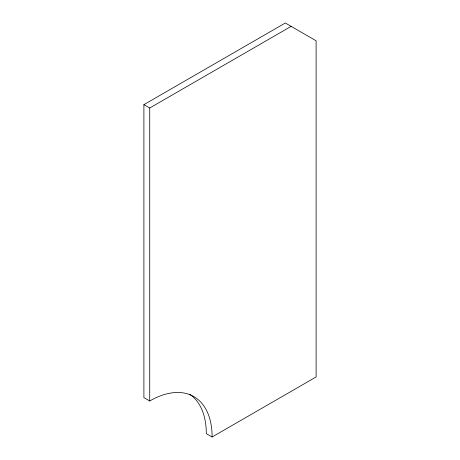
<?xml version="1.0" encoding="UTF-8"?>
<svg xmlns="http://www.w3.org/2000/svg" width="460" height="460" viewBox="0 0 460 460"><rect width="100%" height="100%" fill="white"/><g stroke="black" fill="none" stroke-linecap="round" stroke-linejoin="round"><path stroke-width="0.69" d="M212.117 437A88.234 50.939 -60 0 0 149.724 400.976L143.899 397.618L143.899 104.644L285.321 23L316.1 40.773L316.1 376.964L212.117 437L206.293 433.636A88.234 50.939 -60 0 0 189.79 394.358M143.899 104.644L149.724 108.008L291.14 26.364M149.724 108.008L149.724 400.976"/></g></svg>
